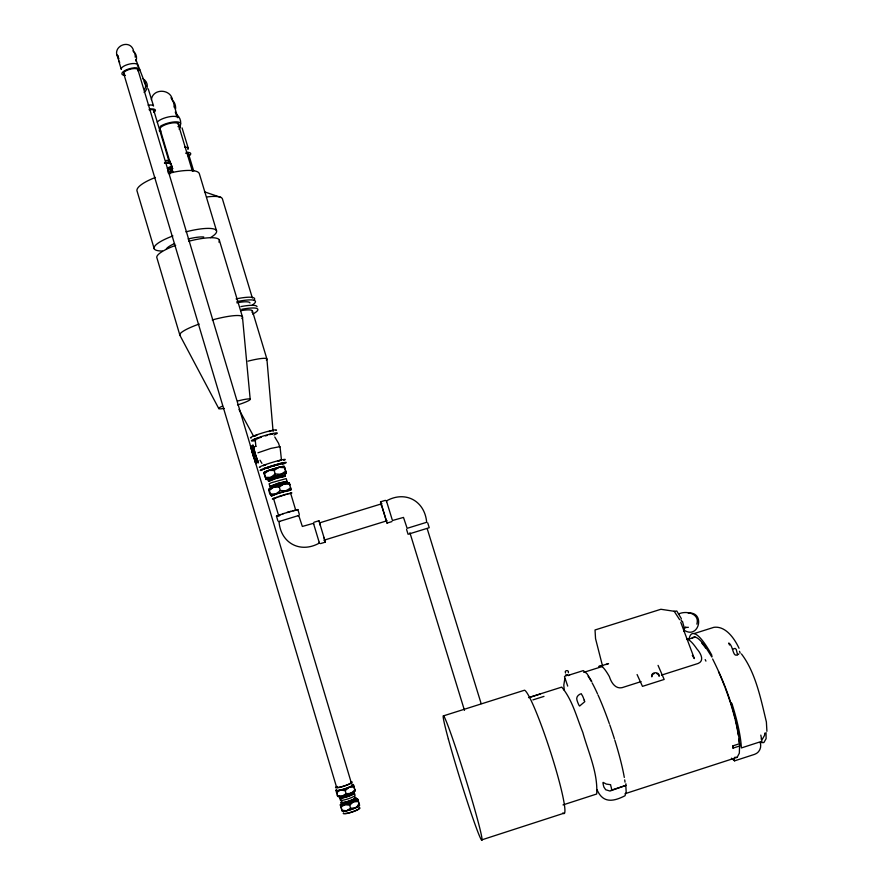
<?xml version="1.0" encoding="UTF-8"?>
<svg xmlns="http://www.w3.org/2000/svg" width="884" height="884" viewBox="0 0 884 884"><rect width="100%" height="100%" fill="white"/><g stroke="black" fill="none" stroke-linecap="round" stroke-linejoin="round"><path stroke-width="1.33" d="M732.913 745.864L733.289 748.173L732.913 745.864L739.654 743.687C736.494 714.029 725.941 685.509 712.637 658.978M739.654 743.709L739.333 753.201L737.134 757.356L625.032 793.71M764.748 733.123L764.572 735.311L762.494 738.991L761.157 739.035M766.914 731.311L766.384 721.974C760.914 699.299 755.654 672.47 741.455 653.939M253.83 448.685L253.476 447.039L255.863 446.321M151.396 99.572C152.844 88.533 169.75 88.61 172.303 99.052M564.854 678.525L563.804 685.067L564.268 690.349M568.379 672.779C569.528 669.663 563.804 669.939 565.506 673M256.924 435.259L256.15 435.348M696.868 624.148C700.062 613.374 686.006 610.28 678.492 614.037M290.527 493.471L289.101 493.559M652.094 675.265L652.591 674.569M279.742 446.984L278.57 443.326L274.769 436.983M269.952 486.531L278.04 483.526L286.825 481.515M285.267 476.321L276.471 478.288L268.813 481.349M170.855 163.485L172.513 168.557L170.855 163.485L166.369 162.689M171.021 169.938L172.623 168.457M342.141 810.871L340.848 807.18L344.76 804.672L349.666 805.202L353.489 801.843L358.285 801.512L359.523 805.236L357.7 799.158L358.285 801.512M359.191 804.562L355.324 807.943L350.583 808.252L346.583 810.783L341.754 810.23M354.804 790.053L355.191 790.76L353.368 784.694L354.804 790.053L350.959 793.379L346.13 793.688L342.23 796.197L337.368 795.677L335.997 790.307L336.45 790.992M285.123 476.122L276.692 477.957L268.305 481.062L269.554 480.973M336.461 792.628L340.406 790.108L345.213 790.639L349.136 787.29L353.887 787.014M286.681 481.305L278.261 483.183L270.206 486.299M265.819 478.034L266.062 479.448L264.217 473.912L268.659 470.443L274.162 470.454L278.913 467.327L284.593 467.713L286.361 473.272L284.283 466.354L284.593 467.713M285.642 471.183L281.002 474.299L275.211 473.946L270.78 477.404L265.255 477.382M271.465 496.023L269.244 490.521L273.686 487.084L279.278 487.106L283.908 483.979L289.654 484.31L291.068 490.045L280.25 492.653L271.421 495.924L272.018 495.891M270.283 494.001C277.443 494.366 284.913 492.001 290.692 487.791C292.759 492.189 282.56 490.333 280.327 490.609C274.559 494.852 269.399 499.648 268.935 489.073L269.244 490.521M277.919 520.985L276.46 516.101L283.642 513.582M278.593 515.449L280.913 514.488M295.146 510.51L295.72 510.201L293.068 510.764M297.134 509.935L297.864 509.549L299.322 514.433M313.466 523.328L319.411 543.041C300.483 553.738 280.637 543.284 279.001 521.549L298.737 515.494L302.339 526.444L313.466 523.328L313.732 524.168M298.074 515.836L298.737 515.494M167.883 167.861L171.629 166.059M286.482 482.697L287.444 482.134L278.294 484.388L270.471 487.46M290.98 493.471L291.864 492.941L287.576 493.935M653.287 674.017L654.127 673.63M271.211 430.961L270.427 430.972M257.94 452.796L270.924 448.387L280.029 446.63L281.466 460.034M265.686 464.907L264.205 465.404M266.592 467.934L263.996 468.675L266.714 467.835M267.764 468.078L268.625 467.713M683.774 631.264L684.459 628.568L682.448 621.33M567.506 675.21L565.55 675.995C564.489 674.702 568.003 674.304 568.346 675.619L569.871 674.636M606.104 664.525L608.568 663.564L600.932 665.95M673.763 611.385L676.779 610.999L681.343 618.623M278.029 460.995L280.427 460.332L278.471 461.028M270.095 477.813L281.897 474.222M277.112 497.084L274.084 498.543M273.001 487.482L283.035 484.344M269.819 467.282L271.255 466.796M386.441 500.908L392.452 520.521L403.491 517.416L407.137 528.323L426.663 522.289C424.839 500.841 405.259 490.3 386.441 500.908L386.518 501.803M733.024 748.129L739.753 745.952M563.009 804.915L596.689 794.009C598.048 772.936 588.368 752.472 582.821 732.427C576.589 717.123 572.478 700.006 561.738 687.111L528.522 697.631M611.385 790.064A5.492 0.696 71.3 0 0 610.8 785.865L610.59 784.694L606.291 784.075L603.253 782.439A5.923 0.729 71.4 0 0 603.938 787.125L605.706 789.755L609.993 791.036L625.795 785.39L626.17 791.832L625.032 795.744C612.623 802.108 602.7 803.048 596.954 789.556M611.529 790.086L625.949 785.423L625.916 783.776M481.979 839.8L564.511 813.037M731.411 758.196L734.56 760.848L754.56 754.361A9.326 8.984 75.2 0 0 760.24 742.648L763.875 742.56L766.108 738.659L766.03 732.56M270.062 431.083L269.056 431.591M256.051 435.624L254.216 436.055L255.808 435.436M732.516 649.188L735.09 648.37L736.228 649.397L737.554 654.701M641.077 681.608L621.982 687.686C615.12 689.122 611.12 682.161 609.374 676.591A65.261 9.492 71.3 0 0 598.645 666.867M661.475 675.122L698.183 663.442C705.067 660.503 700.216 652.602 696.846 648.845A64.963 13.116 70.4 0 0 686.581 638.856M694.062 633.596L713.952 627.309C725.908 625.773 734.67 638.944 739.046 648.281M569.373 675L583.296 670.602L587.109 673.851L591.794 681.387M443.591 715.83L524.566 690.205A64.852 6.166 72 0 1 552.312 757.555A64.852 6.166 72 0 1 562.788 813.004M583.738 672.37L602.092 666.569M687.31 639.596L695.178 637.11M529.218 697.52L540.102 694.073M532.897 699.907L543.98 696.393M278.659 496.499L286.206 494.222M282.758 513.77L297.864 509.549M738.77 653.994C732.295 659.232 733.864 646.149 728.781 643.011L729.477 645.011M314.03 522.245L318.914 520.753L320.273 525.218M381.214 505.217L380.54 501.825L385.38 500.333M320.008 522.742L381.932 503.714M323.853 540.257L387.148 520.731M320.483 543.627L325.367 542.113L323.953 537.406M386.628 522.378L387.048 523.085L391.899 521.593M286.858 512.477L291.002 511.239M272.825 466.299L274.427 465.824M278.847 464.177L281.333 463.36L278.681 464.199M288.383 493.637L272.338 498.963L274.128 498.675M263.863 465.503L263.101 465.614L265.565 464.829M275.952 465.404L278.349 464.84M684.669 627.629L688.371 627.286M279.001 521.549L279.874 521.416M276.46 516.101L277.421 515.98M688.194 613.021C705.719 611.562 699.023 639.839 684.128 630.204M734.659 757.312L737.134 757.356M564.456 676.514L567.705 686.094M204.491 191.85L221 197.452M730.814 702.913L731.83 703.277A67.759 14.045 70.3 0 1 741.367 747.941L761.964 741.267L760.815 735.112M656.967 673.719L657.795 674.149M170.833 97.826L172.557 99.229M251.498 446.641L252.028 449.138M658.469 674.746L659.188 676.271C659.608 671.188 650.414 671.685 651.806 676.868L651.773 676.039M692.294 655.409L694.36 658.591L680.757 622.292M337.368 795.677L337.81 796.362M380.54 501.825L387.048 523.085M260.018 460.188L261.918 463.371M340.716 805.468L340.329 804.794L340.848 807.18M238.989 409.447L253.465 436.011M175.695 245.321A32.476 7.227 -15.7 0 0 156.976 258.073L179.916 335.323L218.801 408.607M133.539 50.532C130.003 38.454 111.936 46.211 117.683 57.129M705.178 659.597L705.929 661.11M117.285 55.04L118.776 58.532M679.619 619.662L674.205 611.286L660.889 609.275L595.031 629.972L595.54 638.624L602.623 666.348M658.05 665.376L664.171 679.453L642.469 686.36L637.088 674.547M251.321 445.912L256.515 463.481L256.04 461.271M584.214 700.216L584.799 701.642L579.628 706.029A5.801 0.729 71.8 0 1 576.932 700.029C575.893 696.99 578.534 694.415 581.285 693.708L581.827 694.835A5.381 0.696 71.7 0 1 584.214 700.227M681.034 619.794L681.586 621.198M135.882 59.615L146.203 86.367M251.155 447.448L250.481 445.658L251.277 449.149M175.275 112.069L176.579 115.848M148.236 88.853L153.54 106.014A7.779 2.486 -15 0 0 148.059 105.152M253.962 448.033L252.835 444.895L255.189 453.415M254.625 460.233L255.83 463.636L255.476 461.768M254.283 459.061L255.509 462.199M254.935 458.862L256.161 462.001M289.908 484.929L289.256 482.885L289.654 484.31M733.797 758.483L734.56 760.848M319.168 542.246L319.411 543.041M182.06 127.893L188.259 148.291M319.555 522.853L319.732 523.427M255.741 455.216L257.598 460.807L257.498 460.122M253.962 458.188L251.863 451.205M427.723 522.853L429.226 527.715L408.065 534.268L406.563 529.394M427.259 528.842L481.139 703.587M325.135 541.351L325.367 542.113M409.922 532.765L464.476 710.371M254.349 456.984L252.515 450.862M253.686 457.183L251.852 451.061M319.82 523.693L324.406 538.875M252.36 297.996L222.436 198.944A28.321 7.039 -15.7 0 0 206.889 196.966M252.404 310.958L266.913 359.059L273.09 431.514M216.547 230.857L199.342 173.717A32.343 8.674 -15.4 0 0 168.391 173.386M219.309 240.028L242.459 316.925L250.183 399.214M174.557 106.887L177.817 117.727A10.851 3.348 -15.3 0 0 168.269 116.986A10.851 3.348 -15.3 0 0 157.253 122.191M188.535 153.86L193.695 171.01M287.399 482.509L286.217 478.598L271.377 482.719L269.112 483.802L270.681 489.029M290.538 492.941L295.632 509.891M177.817 122.699L192.425 171.275M274.162 470.454L275.211 473.946M279.278 487.106L280.327 490.609M273.421 498.167L278.891 516.444M265.476 476.885L263.985 472.509L264.217 473.912M159.684 127.815L169.927 161.993A7.757 2.177 -15.3 0 0 166.004 160.49M172.281 169.883L173.076 172.513M153.86 110.688L169.606 163.253M171.176 168.512L172.358 172.446A6.774 1.856 -15.3 0 0 167.673 171.993M137.727 69.074L351.103 782.141M353.876 791.401L355.07 795.368A7.691 1.182 -18.3 0 1 346.418 799.39A7.691 1.182 -18.3 0 1 340.97 799.456M349.666 805.202L350.583 808.252M345.213 790.639L346.13 793.688M123.539 72.996L336.484 786.882M339.246 796.141L340.428 800.108M118.765 60.941L121.285 69.383A8.486 2.95 -14.7 0 1 129.948 63.946A8.486 2.95 -14.7 0 1 137.418 66.068M336.749 791.998L337.345 794.02M341.014 806.473L341.611 808.495M154.236 248.857L137.186 191.452A32.343 8.674 -15.4 0 1 155.451 177.452M318.914 520.753L319.19 521.671M324.527 539.306L324.737 540.002M253.785 448.807L258.25 462.962L257.763 460.752M251.365 449.326L250.791 447.061M255.244 440.309L255.896 446.431M739.963 744.748L740.096 745.566M381.269 504.709L381.181 503.946L386.396 520.963M117.904 55.548L118.191 58.941M354.02 792.76A7.68 1.171 -18.2 0 1 347.257 796.517A7.68 1.171 -18.2 0 1 339.942 797.357M354.594 797.257A7.68 1.193 -18.3 0 1 353.268 799.28A7.68 1.193 -18.3 0 1 343.865 802.352A7.68 1.193 -18.3 0 1 341.975 801.368M353.932 791.954A7.834 1.193 -18.2 0 1 347.036 795.777A7.834 1.193 -18.2 0 1 339.567 796.639M354.782 797.467A7.68 1.193 -18.3 0 1 349.39 801.07A7.68 1.193 -18.3 0 1 341.423 802.053M354.152 792.992A7.68 1.171 -18.2 0 1 348.02 796.506A7.68 1.171 -18.2 0 1 339.799 797.909M355.136 798.164A7.834 1.227 -18.3 0 1 349.633 801.854A7.834 1.227 -18.3 0 1 341.511 802.849M354.849 790.484A9.138 1.381 -18.2 0 1 346.605 794.981A9.138 1.381 -18.2 0 1 338.097 795.898M350.804 781.876A8.807 1.282 -18.2 0 1 349.744 783.942A8.807 1.282 -18.2 0 1 338.981 787.522A8.807 1.282 -18.2 0 1 336.373 786.672M352.583 784.517A8.807 1.293 -18.2 0 1 346.384 788.296A8.807 1.293 -18.2 0 1 336.329 790.285M352.141 784.384A9.127 1.337 -18.2 0 1 345.909 788.506A9.127 1.337 -18.2 0 1 336.285 789.843M352.208 784.738A8.221 1.204 -18.2 0 1 352.274 785.379M351.611 792.749A7.481 1.127 -18.2 0 1 343.014 795.722M350.793 782.252A7.691 1.116 -18.2 0 1 343.467 786.163A7.691 1.116 -18.2 0 1 337.334 786.44M356.462 798.816A9.138 1.437 -18.3 0 1 354.705 801.302A9.138 1.437 -18.3 0 1 343.511 804.926A9.138 1.437 -18.3 0 1 341.456 803.678M359.048 807.633A8.818 1.437 -18.3 0 1 352.329 811.998A8.818 1.437 -18.3 0 1 343.644 812.816M358.263 804.981A8.818 1.414 -18.3 0 1 352.617 808.948A8.818 1.414 -18.3 0 1 342.451 810.672M358.263 804.871A9.149 1.47 -18.3 0 1 352.097 809.191A9.149 1.47 -18.3 0 1 342.406 810.385M358.351 805.258A8.232 1.326 -18.3 0 1 358.429 805.954M355.854 799.445A7.481 1.171 -18.3 0 1 353.434 801.534A7.481 1.171 -18.3 0 1 345.534 804.186M344.042 804.462A7.481 1.171 -18.3 0 1 342.13 803.887M358.937 808.418A7.702 1.249 -18.3 0 1 358.617 808.86M357.81 809.435A7.702 1.249 -18.3 0 1 351.291 812.142A7.702 1.249 -18.3 0 1 345.103 813.413M124.644 74.389A7.37 2.541 -14.7 0 1 129.849 69.272A7.37 2.541 -14.7 0 1 137.727 70.742M134.036 52.112A8.387 8.066 -1.1 0 1 135.186 57.184M132.876 50.874A9.072 8.729 -1.1 0 1 135.926 61.084M119.716 62.41A9.072 8.729 -1.1 0 1 118.423 58.057M125.429 75.483A9.205 3.171 -14.7 0 1 123.042 71.803A9.205 3.171 -14.7 0 1 134.213 67.836A9.205 3.171 -14.7 0 1 139.44 70.521M149.053 109.738A6.774 2.144 -15 0 1 153.617 111.373M144.114 81.858A6.851 6.608 -1.4 0 1 144.755 89.162M149.484 109.108A8.431 2.674 -15 0 1 153.728 112.445M142.899 78.753A8.553 8.254 -1.4 0 1 144.103 92.422M167.827 170.048A6.763 1.856 -15.3 0 1 171.739 171.165M169.131 173.717A6.763 1.845 -15.3 0 1 170.579 173.618M167.838 169.142A6.895 1.901 -15.3 0 1 171.098 170.932M167.916 167.861A8.044 2.221 -15.3 0 1 170.844 170.667M164.822 163.021A7.757 2.166 -15.3 0 1 170.579 164.247M164.413 163.01A8.044 2.254 -15.3 0 1 170.932 164.037M168.888 162.954A7.238 2.022 -15.3 0 1 169.772 163.22M170.203 163.639A7.238 2.022 -15.3 0 1 170.17 164.192M167.341 168.391A6.586 1.823 -15.3 0 1 171.076 169.463M165.562 160.855A6.774 1.901 -15.3 0 1 168.811 161.197M237.619 401.038A16.387 1.901 -16.4 0 1 250.205 399.325A16.387 1.901 -16.4 0 1 237.531 404.949M224.204 408.375A16.387 1.901 -16.4 0 1 222.591 406.054M179.916 335.323A32.62 5.536 -16.1 0 1 199.187 324.041M212.248 319.953A32.62 5.536 -16.1 0 1 241.885 318.572M188.701 241.255A32.476 7.227 -15.7 0 1 218.856 242.094M166.28 249.067A21.481 4.851 -15.7 0 1 174.612 243.542M188.082 239.012A21.481 4.851 -15.7 0 1 203.773 236.989M185.894 231.862A32.454 7.426 -15.7 0 1 213.409 228.868A32.454 7.426 -15.7 0 1 210.502 237.619M162.302 251.023A32.454 7.426 -15.7 0 1 172.899 235.94M160.059 129.075A9.426 2.862 -15.3 0 1 168.126 123.804A9.426 2.862 -15.3 0 1 178.192 123.959M171.761 99.505A10.696 10.343 -0.6 0 1 174.049 107.097M173.098 100.831A11.547 11.172 -0.7 0 1 175.573 109.03M160.192 126.39A11.779 3.58 -15.3 0 1 176.248 121.848A11.779 3.58 -15.3 0 1 177.971 126.633M160.943 131.086A11.779 3.58 -15.3 0 1 159.164 130.755M184.734 147.153A10.1 2.895 -15.5 0 1 187.872 149.54M185.552 153.142A8.774 2.486 -15.5 0 1 188.281 155.175M180.391 125.672A10.254 9.934 -0.9 0 1 179.187 129.362M176.756 114.611A11.16 10.807 -0.8 0 1 179.364 128.081M186.9 152.291A10.962 3.105 -15.5 0 1 188.347 156.446M739.499 651.32A2.508 0.586 70.2 0 1 740.14 653.121M689.122 638.911A67.759 14.045 70.3 0 1 711.742 655.066L711.863 657.022L705.465 646.911A63.979 13.271 70.3 0 0 691.951 638.292M588.147 676.348A64.366 8.63 71.5 0 1 591.407 681.597M592.114 682.868A64.366 8.63 71.5 0 1 597.518 693.829M598.026 694.979A64.366 8.63 71.5 0 1 609.308 723.554M609.75 724.803A64.366 8.63 71.5 0 1 614.424 738.891M614.811 740.151A64.366 8.63 71.5 0 1 624.303 777.445M624.701 779.898A64.366 8.63 71.5 0 1 625.021 782.163M701.598 642.9A62.466 12.951 70.3 0 1 705.675 648.116M718.482 671.619A62.466 12.951 70.3 0 1 724.792 686.78M725.245 687.984A62.466 12.951 70.3 0 1 730.405 702.769M730.825 704.095A62.466 12.951 70.3 0 1 734.88 718.383M735.212 719.731A62.466 12.951 70.3 0 1 738.306 735.212M738.814 739.157A62.466 12.951 70.3 0 1 739.123 742.737M248.006 361.147A24.863 3.448 -16.4 0 1 266.371 360.142M236.923 301.61A30.476 5.403 -16.2 0 1 252.294 305.068M236.105 298.891A30.465 5.459 -16.2 0 1 254.017 300.339M240.658 310.682A24.796 4.254 -16.2 0 1 251.918 312.251M241.752 309.289A30.487 5.238 -16.2 0 1 252.747 314.14M240.934 306.571A30.487 5.293 -16.2 0 1 257.045 306.693M236.824 302.814A24.785 4.398 -16.2 0 1 249.984 302.969M255.664 440.486A13.558 1.216 -16.7 0 1 254.769 438.961A13.558 1.216 -16.7 0 1 273.156 433.414A13.558 1.216 -16.7 0 1 273.907 434.983M251.122 438.022A13.558 1.238 -16.7 0 1 262.891 432.828A13.558 1.238 -16.7 0 1 276.139 430.486M257.167 438.818A8.133 0.729 -16.7 0 1 261.399 437.138M265.421 435.9A8.133 0.729 -16.7 0 1 267.399 435.359M259.918 467.404A13.58 0.972 -16.8 0 1 273.499 462.023A13.58 0.972 -16.8 0 1 283.775 460.42M262.261 470.222A13.58 0.939 -16.8 0 1 265.31 467.99A13.58 0.939 -16.8 0 1 282.858 462.84A13.58 0.939 -16.8 0 1 282.703 464.222M267.255 468.023A8.376 0.575 -16.8 0 1 268.846 467.448M272.802 466.155A8.376 0.575 -16.8 0 1 276.891 464.995M278.626 464.564A8.376 0.575 -16.8 0 1 280.902 464.133M267.189 467.813A8.376 0.586 -16.8 0 1 268.78 467.227M272.736 465.945A8.376 0.586 -16.8 0 1 274.836 465.327M278.559 464.343A8.376 0.586 -16.8 0 1 280.847 463.923M268.228 480.299A9.105 0.564 -16.8 0 1 276.427 477.073A9.105 0.564 -16.8 0 1 285.035 475.205M270.504 488.907A10.619 0.597 -16.9 0 1 277.432 485.868A10.619 0.597 -16.9 0 1 288.98 483.128M267.631 479.305A10.619 0.663 -16.8 0 1 269.377 477.89A10.619 0.663 -16.8 0 1 282.471 473.923A10.619 0.663 -16.8 0 1 285.156 473.979M264.647 469.327A10.232 0.707 -16.8 0 1 272.173 465.978A10.232 0.707 -16.8 0 1 282.604 463.791M264.625 472.465A10.232 0.685 -16.8 0 1 274.36 468.642A10.232 0.685 -16.8 0 1 283.51 466.807M264.438 472.564A10.608 0.718 -16.8 0 1 275.068 468.398A10.608 0.718 -16.8 0 1 283.079 467.083M267.3 467.713A8.928 0.619 -16.8 0 1 269.101 467.072M271.2 466.376A8.928 0.619 -16.8 0 1 273.432 465.691M275.653 465.05A8.928 0.619 -16.8 0 1 277.698 464.509M279.443 464.089A8.928 0.619 -16.8 0 1 280.747 463.835M255.133 439.039L257.841 438.243L255.133 439.039M269.742 434.574L272.438 433.79L269.742 434.574M685.973 627.342L684.923 627.552L685.94 627.375M448.354 739.013A65.162 2.696 72.8 0 0 481.139 839.48A65.162 2.696 72.8 0 0 458.221 755.323A65.162 2.696 72.8 0 0 448.354 739.013"/></g></svg>
